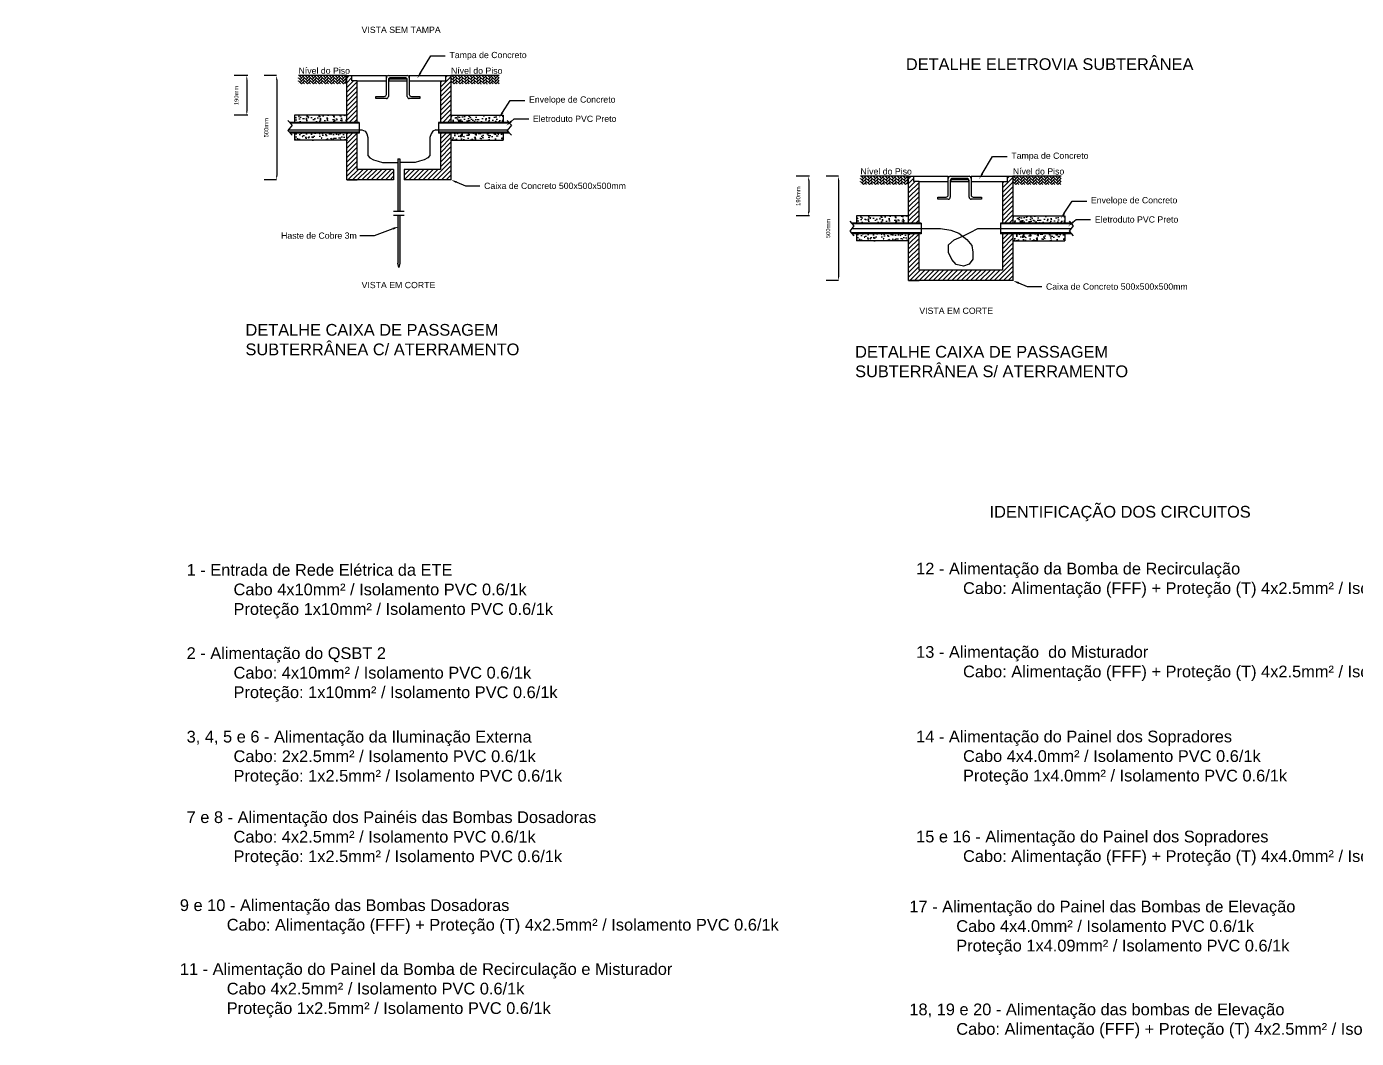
# Model space of a CAD drawing. Header units: millimetres. Extents: x -27423 to 48863, y 100 to 694.
# Drawn here: x 1152.2 to 1471.2, y 144.5 to 387.2 of the extents above; entities that cross this region are included whole.
import ezdxf
from ezdxf import colors
from ezdxf.entities.mleader import LeaderData, LeaderLine
from ezdxf.math import Vec2, Vec3

# ---------------------------------------------------------------- set-up
doc = ezdxf.new("R2010")
doc.units = ezdxf.units.MM
doc.layers.add('COTAS', color=5, linetype='Continuous', lineweight=5)
doc.styles.add('Notes', font='arial.ttf', dxfattribs={"height": 3})
doc.styles.get("Standard").update_dxf_attribs({"font": 'arial.ttf'})
doc.dimstyles.get("Standard").update_dxf_attribs({"dimtxt": 3, "dimasz": 3, "dimexe": 5, "dimexo": 2, "dimgap": 2, "dimtad": 0, "dimtih": 1, "dimtoh": 1, "dimdec": 4, "dimzin": 0, "dimdsep": 46, "dimtxsty": 'Standard', "dimcen": 2, "dimadec": 0, "dimazin": 0, "dimtfac": 1, "dimtdec": 4, "dimtofl": 0, "dimtmove": 0, "dimatfit": 3, "dimfxl": 1, "dimtolj": 1, "dimtzin": 0, "dimarcsym": 0})

# ---------------------------------------------------------------- blocks, each defined once
blk = doc.blocks.new('*D140')
at = {"color": 0, "lineweight": -2, "transparency": 16777216}
for p, q in [((1212.14, 375.45), (1209.15, 375.45)), ((1212.15, 374.45), (1212.15, 351.45)), ((1212.14, 350.45), (1209.15, 350.45))]:
    blk.add_line(p, q, dxfattribs=at)
at = {"color": 0, "transparency": 16777216}
for points in [[(1211.98, 374.45), (1212.31, 374.45), (1212.15, 375.45)], [(1211.98, 351.45), (1212.31, 351.45), (1212.15, 350.45)]]:
    blk.add_solid(points, dxfattribs=at)
at = {"layer": 'Defpoints', "color": 0, "transparency": 16777216}
for p in [(1213.64, 375.45), (1212.15, 350.45), (1213.64, 350.45)]:
    blk.add_point(p, dxfattribs=at)
at = {"color": 0, "transparency": 16777216, "insert": (1209.64, 362.95), "char_height": 1, "attachment_point": 5, "rotation": 90}
blk.add_mtext('\\A1;500mm', dxfattribs=at)
blk = doc.blocks.new('*D141')
at = {"color": 0, "lineweight": -2, "transparency": 16777216}
for p, q in [((1205.19, 375.45), (1201.98, 375.45)), ((1204.98, 374.45), (1204.98, 366.95)), ((1205.19, 365.95), (1201.98, 365.95))]:
    blk.add_line(p, q, dxfattribs=at)
at = {"color": 0, "transparency": 16777216}
for points in [[(1204.82, 374.45), (1205.15, 374.45), (1204.98, 375.45)], [(1204.82, 366.95), (1205.15, 366.95), (1204.98, 365.95)]]:
    blk.add_solid(points, dxfattribs=at)
at = {"layer": 'Defpoints', "color": 0, "transparency": 16777216}
for p in [(1206.69, 375.45), (1204.98, 365.95), (1206.69, 365.95)]:
    blk.add_point(p, dxfattribs=at)
at = {"color": 0, "transparency": 16777216, "insert": (1202.48, 370.7), "char_height": 1, "attachment_point": 5, "rotation": 90}
blk.add_mtext('\\A1;190mm', dxfattribs=at)
blk = doc.blocks.new('*D142')
at = {"color": 0, "lineweight": -2, "transparency": 16777216}
for p, q in [((1346.93, 351.29), (1343.93, 351.29)), ((1346.93, 350.29), (1346.93, 327.29)), ((1346.93, 326.29), (1343.93, 326.29))]:
    blk.add_line(p, q, dxfattribs=at)
at = {"color": 0, "transparency": 16777216}
for points in [[(1346.77, 350.29), (1347.1, 350.29), (1346.93, 351.29)], [(1346.77, 327.29), (1347.1, 327.29), (1346.93, 326.29)]]:
    blk.add_solid(points, dxfattribs=at)
at = {"layer": 'Defpoints', "color": 0, "transparency": 16777216}
for p in [(1348.43, 351.29), (1346.93, 326.29), (1348.43, 326.29)]:
    blk.add_point(p, dxfattribs=at)
at = {"color": 0, "transparency": 16777216, "insert": (1344.43, 338.79), "char_height": 1, "attachment_point": 5, "rotation": 90}
blk.add_mtext('\\A1;500mm', dxfattribs=at)
blk = doc.blocks.new('*D143')
at = {"color": 0, "lineweight": -2, "transparency": 16777216}
for p, q in [((1339.97, 351.29), (1336.77, 351.29)), ((1339.77, 350.29), (1339.77, 342.79)), ((1339.97, 341.79), (1336.77, 341.79))]:
    blk.add_line(p, q, dxfattribs=at)
at = {"color": 0, "transparency": 16777216}
for points in [[(1339.6, 350.29), (1339.93, 350.29), (1339.77, 351.29)], [(1339.6, 342.79), (1339.93, 342.79), (1339.77, 341.79)]]:
    blk.add_solid(points, dxfattribs=at)
at = {"layer": 'Defpoints', "color": 0, "transparency": 16777216}
for p in [(1341.47, 351.29), (1339.77, 341.79), (1341.47, 341.79)]:
    blk.add_point(p, dxfattribs=at)
at = {"color": 0, "transparency": 16777216, "insert": (1337.26, 346.54), "char_height": 1, "attachment_point": 5, "rotation": 90}
blk.add_mtext('\\A1;190mm', dxfattribs=at)

msp = doc.modelspace()

# ---------------------------------------------------------------- hatches: boundary and pattern name
h = msp.add_hatch()
h.set_pattern_fill('AR-HBONE', color=0, scale=0.005)
h.set_pattern_definition([(45, (904.5372, 77.82357), (7e-17, 0.7184205), [1.524, -0.508]), (135, (904.89643, 78.1828), (7e-17, 0.7184205), [1.524, -0.508])])
h.paths.add_polyline_path([(1228.96, 375.45), (1217.389, 375.45), (1217.389, 373.45), (1228.96, 373.45), (1228.96, 374.45)])
h = msp.add_hatch()
h.set_pattern_fill('ANSI31', color=0, scale=0.25)
h.set_pattern_definition([(45, (1119.2234, 193.28606), (-0.561266, 0.561266), [])])
h.paths.add_polyline_path([(1231.46, 374.2), (1230.21, 374.2), (1230.21, 375.45), (1228.96, 375.45), (1228.96, 364.22), (1231.46, 364.22)])
h.paths.add_polyline_path([(1228.96, 350.45), (1231.46, 350.45), (1240.19, 350.45), (1240.19, 352.95), (1231.46, 352.95), (1231.46, 361.68), (1228.96, 361.68)])
h.paths.add_polyline_path([(1253.96, 361.68), (1251.46, 361.68), (1251.46, 352.95), (1242.73, 352.95), (1242.73, 350.45), (1253.96, 350.45)])
h.paths.add_polyline_path([(1253.96, 375.45), (1252.71, 375.45), (1252.71, 374.2), (1251.46, 374.2), (1251.46, 364.22), (1253.96, 364.22)])
h = msp.add_hatch()
h.set_pattern_fill('AR-HBONE', color=0, scale=0.005)
h.set_pattern_definition([(45, (941.1086, 77.82357), (7e-17, 0.7184205), [1.524, -0.508]), (135, (941.4678, 78.1828), (7e-17, 0.7184205), [1.524, -0.508])])
h.paths.add_polyline_path([(1265.531, 375.45), (1253.96, 375.45), (1253.96, 373.45), (1265.531, 373.45), (1265.531, 374.45)])
h = msp.add_hatch(color=0)
h.dxf.hatch_style = 1
h.paths.add_polyline_path([(1215.211, 361.88), (1215.387, 361.68), (1231.96, 361.68), (1231.96, 361.88)])
h.paths.add_polyline_path([(1215.268, 364.22), (1215.444, 364.02), (1231.96, 364.02), (1231.96, 364.22)])
h = msp.add_hatch()
h.set_pattern_fill('AR-CONC', color=0, scale=0.0125)
h.set_pattern_definition([(50, (1119.2234, 193.286), (2.277308, -0.199239), [0.238125, -2.619375]), (355, (1119.2234, 193.286), (-0.440543, 2.38821), [0.1905, -2.095507]), (100.4514, (1119.4132, 193.2695), (1.836766, 2.188972), [0.202375, -2.226128]), (46.1842, (1119.2234, 193.921), (3.388488, -0.52553), [0.35719, -3.92906]), (96.6356, (1119.5058, 193.8773), (2.96755, 3.092827), [0.303563, -3.339195]), (351.1842, (1119.2234, 193.921), (2.96755, 3.092827), [0.28575, -3.143247]), (21, (1119.5409, 193.7623), (1.89518, -1.278315), [0.238125, -2.619375]), (326, (1119.541, 193.7623), (0.772525, 2.30235), [0.1905, -2.0955]), (71.4514, (1119.6988, 193.6558), (2.667705, 1.024035), [0.202375, -2.226124]), (37.5, (1119.2234, 193.28606), (0.0386075, 1.056938), [0, -2.0701, 0, -2.12725, 0, -2.1034375]), (7.5, (1119.2234, 193.286), (0.835246, 1.252257), [0, -1.21285, 0, -2.022475, 0, -0.8016875]), (327.5, (1118.5154, 193.28606), (1.6948824, -0.0716093), [0, -0.79375, 0, -2.4765, 0, -3.286125]), (317.5, (1118.1979, 193.286), (1.851615, 0.317831), [0, -1.031875, 0, -1.64465, 0, -2.333625])])
h.paths.add_polyline_path([(1228.96, 364.22), (1228.96, 365.95), (1216.46, 365.95), (1216.46, 364.22)])
h.paths.add_polyline_path([(1228.96, 359.95), (1228.96, 361.68), (1216.46, 361.68), (1216.46, 359.95)])
h.paths.add_polyline_path([(1253.96, 365.95), (1253.96, 364.22), (1266.46, 364.22), (1266.46, 365.95)])
h.paths.add_polyline_path([(1253.96, 361.68), (1253.96, 359.95), (1266.46, 359.95), (1266.46, 361.68)])
h = msp.add_hatch(color=0)
h.dxf.hatch_style = 1
h.paths.add_polyline_path([(1250.96, 364.22), (1250.96, 364.02), (1267.905, 364.02), (1268.002, 364.105), (1267.901, 364.22)])
h.paths.add_polyline_path([(1268.019, 361.68), (1267.843, 361.88), (1250.96, 361.88), (1250.96, 361.68)])
h = msp.add_hatch(color=0)
h.dxf.hatch_style = 1
h.paths.add_polyline_path([(1241.71, 355.45), (1241.21, 355.45), (1241.21, 342.95), (1241.71, 342.95)])
h.paths.add_polyline_path([(1241.21, 330.45), (1241.46, 329.45), (1241.71, 330.45), (1241.71, 341.95), (1241.21, 341.95)])
h = msp.add_hatch()
h.set_pattern_fill('AR-HBONE', color=0, scale=0.005)
h.set_pattern_definition([(45, (1039.3212, 53.66615), (7e-17, 0.7184205), [1.524, -0.508]), (135, (1039.6804, 54.02536), (7e-17, 0.7184205), [1.524, -0.508])])
h.paths.add_polyline_path([(1363.744, 351.293), (1352.173, 351.293), (1352.173, 349.293), (1363.744, 349.293), (1363.744, 350.293)])
h = msp.add_hatch()
h.set_pattern_fill('ANSI31', color=0, scale=0.25)
h.set_pattern_definition([(45, (1254.0074, 169.1286), (-0.561266, 0.561266), [])])
h.paths.add_polyline_path([(1366.244, 350.043), (1364.994, 350.043), (1364.994, 351.293), (1363.744, 351.293), (1363.744, 340.063), (1366.244, 340.063)])
h.paths.add_polyline_path([(1363.744, 326.293), (1366.244, 326.293), (1377.514, 326.293), (1377.514, 328.793), (1366.244, 328.793), (1366.244, 337.523), (1363.744, 337.523)])
h.paths.add_polyline_path([(1388.744, 337.523), (1386.244, 337.523), (1386.244, 328.793), (1377.514, 328.793), (1377.514, 326.293), (1388.744, 326.293)])
h.paths.add_polyline_path([(1388.744, 351.293), (1387.494, 351.293), (1387.494, 350.043), (1386.244, 350.043), (1386.244, 340.063), (1388.744, 340.063)])
h = msp.add_hatch()
h.set_pattern_fill('AR-HBONE', color=0, scale=0.005)
h.set_pattern_definition([(45, (1075.89257, 53.66615), (7e-17, 0.7184205), [1.524, -0.508]), (135, (1076.2518, 54.02536), (7e-17, 0.7184205), [1.524, -0.508])])
h.paths.add_polyline_path([(1400.315, 351.293), (1388.744, 351.293), (1388.744, 349.293), (1400.315, 349.293), (1400.315, 350.293)])
h = msp.add_hatch()
h.set_pattern_fill('AR-CONC', color=0, scale=0.0125)
h.set_pattern_definition([(50, (1254.0074, 169.1286), (2.277308, -0.199239), [0.238125, -2.619375]), (355, (1254.0074, 169.1286), (-0.440543, 2.38821), [0.1905, -2.095507]), (100.4514, (1254.1971, 169.112), (1.836766, 2.188972), [0.202375, -2.226128]), (46.1842, (1254.0074, 169.7636), (3.388488, -0.52553), [0.35719, -3.92906]), (96.6356, (1254.2897, 169.72), (2.96755, 3.092827), [0.303563, -3.339195]), (351.1842, (1254.0074, 169.7636), (2.96755, 3.092827), [0.28575, -3.143247]), (21, (1254.3249, 169.6049), (1.89518, -1.278315), [0.238125, -2.619375]), (326, (1254.3249, 169.605), (0.772525, 2.30235), [0.1905, -2.0955]), (71.4514, (1254.4828, 169.4984), (2.667705, 1.024035), [0.202375, -2.226124]), (37.5, (1254.0074, 169.1286), (0.0386075, 1.056938), [0, -2.0701, 0, -2.12725, 0, -2.1034375]), (7.5, (1254.0074, 169.1286), (0.835246, 1.252257), [0, -1.21285, 0, -2.022475, 0, -0.8016875]), (327.5, (1253.2993, 169.1286), (1.6948824, -0.0716093), [0, -0.79375, 0, -2.4765, 0, -3.286125]), (317.5, (1252.9818, 169.1286), (1.851615, 0.317831), [0, -1.031875, 0, -1.64465, 0, -2.333625])])
h.paths.add_polyline_path([(1363.744, 340.063), (1363.744, 341.793), (1351.244, 341.793), (1351.244, 340.063)])
h.paths.add_polyline_path([(1363.744, 335.793), (1363.744, 337.523), (1351.244, 337.523), (1351.244, 335.793)])
h.paths.add_polyline_path([(1388.744, 341.793), (1388.744, 340.063), (1401.244, 340.063), (1401.244, 341.793)])
h.paths.add_polyline_path([(1388.744, 337.523), (1388.744, 335.793), (1401.244, 335.793), (1401.244, 337.523)])
h = msp.add_hatch(color=0)
h.dxf.hatch_style = 1
h.paths.add_polyline_path([(1349.995, 337.723), (1350.171, 337.523), (1366.744, 337.523), (1366.744, 337.723)])
h.paths.add_polyline_path([(1350.052, 340.063), (1350.228, 339.863), (1366.744, 339.863), (1366.744, 340.063)])
h = msp.add_hatch(color=0)
h.dxf.hatch_style = 1
h.paths.add_polyline_path([(1385.744, 340.063), (1385.744, 339.863), (1402.689, 339.863), (1402.786, 339.948), (1402.684, 340.063)])
h.paths.add_polyline_path([(1402.803, 337.523), (1402.627, 337.723), (1385.744, 337.723), (1385.744, 337.523)])

# ---------------------------------------------------------------- linework, layer by layer
at = {"color": 0}
for p, q in [((1228.96, 375.45), (1217.389, 375.45)), ((1228.96, 375.45), (1238.46, 375.45)), ((1228.96, 364.22), (1228.96, 375.45)), ((1230.21, 374.2), (1230.21, 375.45)), ((1231.46, 374.2), (1230.21, 374.2)), ((1231.46, 374.2), (1238.46, 374.2)), ((1231.46, 364.22), (1231.46, 374.2)), ((1238.46, 374.2), (1238.46, 375.45)), ((1238.46, 370.95), (1238.46, 374.95)), ((1238.96, 375.45), (1243.46, 375.45)), ((1238.96, 374.45), (1238.96, 370.45)), ((1239.06, 374.7), (1243.36, 374.7)), ((1239.06, 374.7), (1239.06, 374.2)), ((1239.06, 374.2), (1243.36, 374.2)), ((1242.96, 374.95), (1239.46, 374.95)), ((1243.36, 374.7), (1243.36, 374.2)), ((1243.46, 370.45), (1243.46, 374.45)), ((1243.96, 375.45), (1253.96, 375.45)), ((1243.96, 375.45), (1243.96, 374.2)), ((1243.96, 374.95), (1243.96, 370.95)), ((1243.96, 374.2), (1251.46, 374.2)), ((1251.46, 374.2), (1251.46, 364.22)), ((1251.46, 374.2), (1252.71, 374.2)), ((1252.71, 374.2), (1252.71, 375.45)), ((1253.96, 375.45), (1253.96, 364.22)), ((1265.531, 375.45), (1253.96, 375.45)), ((1235.96, 369.95), (1235.96, 370.45)), ((1235.96, 370.45), (1237.96, 370.45)), ((1244.46, 370.45), (1246.46, 370.45)), ((1246.46, 370.45), (1246.46, 369.95)), ((1238.46, 369.95), (1235.96, 369.95)), ((1246.46, 369.95), (1243.96, 369.95)), ((1214.828, 364.72), (1215.828, 363.585)), ((1231.96, 364.22), (1215.268, 364.22)), ((1231.96, 364.02), (1215.444, 364.02)), ((1228.96, 365.95), (1216.46, 365.95)), ((1216.46, 365.95), (1216.46, 364.22)), ((1231.96, 364.22), (1231.96, 364.02)), ((1231.96, 364.02), (1231.96, 361.88)), ((1267.901, 364.22), (1250.96, 364.22)), ((1250.96, 364.22), (1250.96, 364.02)), ((1268.077, 364.02), (1250.96, 364.02)), ((1250.96, 364.02), (1250.96, 361.88)), ((1253.96, 365.95), (1266.46, 365.95)), ((1266.46, 365.95), (1266.46, 364.22)), ((1267.46, 364.72), (1268.46, 363.585)), ((1215.828, 363.585), (1214.828, 362.315)), ((1214.828, 362.315), (1215.828, 361.18)), ((1214.934, 362.45), (1232.568, 362.45)), ((1231.96, 361.88), (1215.211, 361.88)), ((1231.96, 361.68), (1215.387, 361.68)), ((1216.46, 361.68), (1216.46, 359.95)), ((1228.96, 350.45), (1228.96, 361.68)), ((1231.46, 352.95), (1231.46, 361.68)), ((1231.96, 361.88), (1231.96, 361.68)), ((1250.352, 362.45), (1267.566, 362.45)), ((1267.843, 361.88), (1250.96, 361.88)), ((1250.96, 361.88), (1250.96, 361.68)), ((1268.019, 361.68), (1250.96, 361.68)), ((1251.46, 361.68), (1251.46, 352.95)), ((1253.96, 361.68), (1253.96, 350.45)), ((1266.46, 361.68), (1266.46, 359.95)), ((1268.46, 363.585), (1267.46, 362.315)), ((1267.46, 362.315), (1268.46, 361.18)), ((1228.96, 359.95), (1216.46, 359.95)), ((1253.96, 359.95), (1266.46, 359.95)), ((1241.21, 355.45), (1241.71, 355.45)), ((1241.21, 355.45), (1241.21, 342.95)), ((1241.71, 355.45), (1241.71, 342.95)), ((1240.19, 352.95), (1231.46, 352.95)), ((1240.19, 352.95), (1240.19, 350.45)), ((1251.46, 352.95), (1242.73, 352.95)), ((1242.73, 352.95), (1242.73, 350.45)), ((1363.744, 351.293), (1352.173, 351.293)), ((1363.744, 351.293), (1373.244, 351.293)), ((1363.744, 340.063), (1363.744, 351.293)), ((1364.994, 350.043), (1364.994, 351.293)), ((1373.244, 350.043), (1373.244, 351.293)), ((1373.744, 351.293), (1378.244, 351.293)), ((1378.744, 351.293), (1388.744, 351.293)), ((1378.744, 351.293), (1378.744, 350.043)), ((1387.494, 350.043), (1387.494, 351.293)), ((1388.744, 351.293), (1388.744, 340.063)), ((1400.315, 351.293), (1388.744, 351.293)), ((1228.96, 350.45), (1231.46, 350.45)), ((1240.19, 350.45), (1228.96, 350.45)), ((1253.96, 350.45), (1242.73, 350.45)), ((1366.244, 350.043), (1364.994, 350.043)), ((1366.244, 340.063), (1366.244, 350.043)), ((1366.244, 350.043), (1373.244, 350.043)), ((1373.244, 346.793), (1373.244, 350.793)), ((1373.744, 350.293), (1373.744, 346.293)), ((1373.844, 350.543), (1378.144, 350.543)), ((1373.844, 350.543), (1373.844, 350.043)), ((1373.844, 350.043), (1378.144, 350.043)), ((1377.744, 350.793), (1374.244, 350.793)), ((1378.144, 350.543), (1378.144, 350.043)), ((1378.244, 346.293), (1378.244, 350.293)), ((1378.744, 350.793), (1378.744, 346.793)), ((1378.744, 350.043), (1386.244, 350.043)), ((1386.244, 350.043), (1386.244, 340.063)), ((1386.244, 350.043), (1387.494, 350.043)), ((1370.744, 345.793), (1370.744, 346.293)), ((1370.744, 346.293), (1372.744, 346.293)), ((1373.244, 345.793), (1370.744, 345.793)), ((1381.244, 345.793), (1378.744, 345.793)), ((1379.244, 346.293), (1381.244, 346.293)), ((1381.244, 346.293), (1381.244, 345.793)), ((1240.21, 342.95), (1242.71, 342.95)), ((1240.21, 341.95), (1242.71, 341.95)), ((1241.21, 341.95), (1241.21, 330.45)), ((1241.71, 341.95), (1241.71, 330.45)), ((1363.744, 341.793), (1351.244, 341.793)), ((1351.244, 341.793), (1351.244, 340.063)), ((1388.744, 341.793), (1401.244, 341.793)), ((1401.244, 341.793), (1401.244, 340.063)), ((1349.612, 340.563), (1350.612, 339.428)), ((1350.612, 339.428), (1349.612, 338.158)), ((1349.612, 338.158), (1350.612, 337.023)), ((1366.744, 340.063), (1350.052, 340.063)), ((1350.112, 338.793), (1371.428, 338.793)), ((1366.744, 339.863), (1350.228, 339.863)), ((1366.744, 340.063), (1366.744, 339.863)), ((1366.744, 339.863), (1366.744, 337.723)), ((1380.324, 338.793), (1402.744, 338.793)), ((1402.684, 340.063), (1385.744, 340.063)), ((1385.744, 340.063), (1385.744, 339.863)), ((1402.861, 339.863), (1385.744, 339.863)), ((1385.744, 339.863), (1385.744, 337.723)), ((1402.244, 340.563), (1403.244, 339.428)), ((1403.244, 339.428), (1402.244, 338.158)), ((1402.244, 338.158), (1403.244, 337.023)), ((1366.744, 337.723), (1349.995, 337.723)), ((1366.744, 337.523), (1350.171, 337.523)), ((1351.244, 337.523), (1351.244, 335.793)), ((1363.744, 335.793), (1351.244, 335.793)), ((1363.744, 326.293), (1363.744, 337.523)), ((1366.244, 328.793), (1366.244, 337.523)), ((1366.744, 337.723), (1366.744, 337.523)), ((1402.627, 337.723), (1385.744, 337.723)), ((1385.744, 337.723), (1385.744, 337.523)), ((1402.803, 337.523), (1385.744, 337.523)), ((1386.244, 337.523), (1386.244, 328.793)), ((1388.744, 337.523), (1388.744, 326.293)), ((1388.744, 335.793), (1401.244, 335.793)), ((1401.244, 337.523), (1401.244, 335.793)), ((1241.46, 329.45), (1241.21, 330.45)), ((1241.71, 330.45), (1241.46, 329.45)), ((1377.514, 328.793), (1366.244, 328.793)), ((1386.244, 328.793), (1377.514, 328.793)), ((1377.514, 326.293), (1363.744, 326.293)), ((1363.744, 326.293), (1366.244, 326.293)), ((1388.744, 326.293), (1377.514, 326.293))]:
    msp.add_line(p, q, dxfattribs=at)
for points in [[(1232.568, 362.45), (1233.335, 362.132), (1233.74, 361.495), (1234.049, 360.57), (1234.049, 358.983), (1234.049, 358.058), (1234.049, 357.209), (1234.049, 356.302), (1234.532, 355.743), (1235.381, 355.261), (1236.52, 354.933), (1237.528, 354.643), (1238.508, 354.643), (1239.511, 354.643), (1241.21, 354.643)], [(1250.352, 362.45), (1249.585, 362.132), (1249.18, 361.495), (1248.871, 360.57), (1248.871, 358.983), (1248.871, 358.058), (1248.871, 357.209), (1248.871, 356.302), (1248.388, 355.743), (1247.539, 355.261), (1246.4, 354.933), (1245.392, 354.643), (1244.412, 354.643), (1243.409, 354.643), (1241.71, 354.643)], [(1371.428, 338.793), (1373.858, 338.385), (1375.764, 337.66), (1377.735, 336.173), (1378.873, 334.657), (1379.149, 333.107), (1379.149, 331.411), (1378.256, 330.206), (1376.912, 329.724), (1375.154, 330.137), (1374.085, 331.308), (1373.327, 332.996), (1373.327, 334.855), (1374.706, 336.061), (1376.75, 336.916), (1378.532, 337.852), (1380.324, 338.793)]]:
    msp.add_lwpolyline(points, dxfattribs=at)
for centre, start, end in [((1238.96, 374.95), 90, 180), ((1239.46, 374.45), 90, 180), ((1242.96, 374.45), 0, 90), ((1243.46, 374.95), 0, 90), ((1237.96, 370.95), 270, 0), ((1238.46, 370.45), 270, 0), ((1243.96, 370.45), 180, 270), ((1244.46, 370.95), 180, 270), ((1373.744, 350.793), 90, 180), ((1378.244, 350.793), 0, 90), ((1374.244, 350.293), 90, 180), ((1377.744, 350.293), 0, 90), ((1372.744, 346.793), 270, 0), ((1373.244, 346.293), 270, 0), ((1378.744, 346.293), 180, 270), ((1379.244, 346.793), 180, 270)]:
    msp.add_arc(centre, 0.5, start, end, dxfattribs=at)

# ---------------------------------------------------------------- texts
at = {"layer": 'COTAS', "color": 0, "ltscale": 3, "char_height": 1.5, "attachment_point": 1}
for s, insert in [('VISTA SEM TAMPA', (1232.511, 387.187)), ('Nível do Piso', (1217.389, 377.387)), ('Nível do Piso', (1253.96, 377.387)), ('Nível do Piso', (1352.173, 353.23)), ('Nível do Piso', (1388.744, 353.23)), ('VISTA EM CORTE', (1232.511, 325.965)), ('VISTA EM CORTE', (1366.313, 319.795))]:
    msp.add_mtext_dynamic_manual_height_columns(s, width=1385.51337, gutter_width=0.75, heights=[0], dxfattribs=dict(at, insert=insert))
at = {"layer": 'COTAS', "char_height": 2.8125, "attachment_point": 1}
for s, insert in [('DETALHE ELETROVIA SUBTERÂNEA', (1363.075, 379.608)), ('DETALHE CAIXA DE PASSAGEM\\PSUBTERRÂNEA C/ ATERRAMENTO', (1204.662, 315.872)), ('DETALHE CAIXA DE PASSAGEM\\PSUBTERRÂNEA S/ ATERRAMENTO', (1350.909, 310.607))]:
    msp.add_mtext_dynamic_manual_height_columns(s, width=4099.92409, gutter_width=0.75, heights=[0], dxfattribs=dict(at, insert=insert))
at = {"layer": 'COTAS', "color": 0, "char_height": 2.8125, "attachment_point": 1}
for s, insert in [('IDENTIFICAÇÃO DOS CIRCUITOS', (1383.162, 272.23)), ('\\A1;1 - Entrada de Rede Elétrica da ETE\\P^ICabo 4x10mm² / Isolamento PVC 0.6/1k\\P^IProteção 1x10mm² / Isolamento PVC 0.6/1k', (1190.547, 258.283)), ('12 - Alimentação da Bomba de Recirculação\\P^ICabo: Alimentação (FFF) + Proteção (T) 4x2.5mm² / Isolação PVC 0.6/1k', (1365.547, 258.601)), ('2 - Alimentação do QSBT 2\\P^ICabo: 4x10mm² / Isolamento PVC 0.6/1k\\P^IProteção: 1x10mm² / Isolamento PVC 0.6/1k', (1190.547, 238.317)), ('13 - Alimentação  do Misturador\\P^ICabo: Alimentação (FFF) + Proteção (T) 4x2.5mm² / Isolação PVC 0.6/1k', (1365.547, 238.601)), ('3, 4, 5 e 6 - Alimentação da Iluminação Externa\\P^ICabo: 2x2.5mm² / Isolamento PVC 0.6/1k\\P^IProteção: 1x2.5mm² / Isolamento PVC 0.6/1k', (1190.547, 218.279)), ('14 - Alimentação do Painel dos Sopradores\\P^ICabo 4x4.0mm² / Isolamento PVC 0.6/1k\\P^IProteção 1x4.0mm² / Isolamento PVC 0.6/1k', (1365.547, 218.315)), ('7 e 8 - Alimentação dos Painéis das Bombas Dosadoras\\P^ICabo: 4x2.5mm² / Isolamento PVC 0.6/1k\\P^IProteção: 1x2.5mm² / Isolamento PVC 0.6/1k', (1190.547, 198.967)), ('15 e 16 - Alimentação do Painel dos Sopradores\\P^ICabo: Alimentação (FFF) + Proteção (T) 4x4.0mm² / Isolamento PVC 0.6/1k', (1365.547, 194.322)), ('9 e 10 - Alimentação das Bombas Dosadoras\\P^ICabo: Alimentação (FFF) + Proteção (T) 4x2.5mm² / Isolamento PVC 0.6/1k', (1188.924, 177.856)), ('17 - Alimentação do Painel das Bombas de Elevação\\P^ICabo 4x4.0mm² / Isolamento PVC 0.6/1k\\P^IProteção 1x4.09mm² / Isolamento PVC 0.6/1k', (1363.924, 177.534)), ('11 - Alimentação do Painel da Bomba de Recirculação e Misturador\\P^ICabo 4x2.5mm² / Isolamento PVC 0.6/1k\\P^IProteção 1x2.5mm² / Isolamento PVC 0.6/1k', (1188.924, 162.534)), ('18, 19 e 20 - Alimentação das bombas de Elevação\\P^ICabo: Alimentação (FFF) + Proteção (T) 4x2.5mm² / Isolamento PVC 0.6/1k', (1363.924, 152.856))]:
    msp.add_mtext_dynamic_manual_height_columns(s, width=4099.92409, gutter_width=0.75, heights=[0], dxfattribs=dict(at, insert=insert))

# ---------------------------------------------------------------- dimensions: what is measured, and where the dimension line sits
at = {"color": 0}
for base, p1, p2, text, picture, middle in [((1204.982, 365.95), (1206.69, 375.45), (1206.69, 365.95), '190mm', '*D141', (1202.475, 370.7)), ((1212.148, 350.45), (1213.643, 375.45), (1213.643, 350.45), '500mm', '*D140', (1209.641, 362.95)), ((1339.766, 341.793), (1341.474, 351.293), (1341.474, 341.793), '190mm', '*D143', (1337.259, 346.543)), ((1346.932, 326.293), (1348.427, 351.293), (1348.427, 326.293), '500mm', '*D142', (1344.425, 338.793))]:
    dim = msp.add_linear_dim(base=base, p1=p1, p2=p2, angle=90, text=text, dimstyle='Standard', override={"dimtxt": 1, "dimasz": 1, "dimexe": 3, "dimexo": 1.5, "dimtad": 1, "dimtih": 0, "dimtoh": 0, "dimdec": 2, "dimzin": 3, "dimcen": 3, "dimadec": 2, "dimazin": 2, "dimtdec": 2, "dimfrac": 1}, dxfattribs=at)
    dim.commit()
    dim.dimension.update_dxf_attribs({"geometry": picture, "text_midpoint": middle})

# ---------------------------------------------------------------- leaders
ml = msp.add_multileader_mtext('Standard', dxfattribs=at)
ml.set_content('Tampa de Concreto', style='Notes')
ml.set_leader_properties()
ml.build(insert=Vec2(0, 0))
ml.multileader.update_dxf_attribs({"dogleg_length": 7, "arrow_head_size": 1.5})
ctx = ml.context
ctx.base_point, ctx.char_height, ctx.arrow_head_size, ctx.landing_gap_size, ctx.plane_origin = Vec3(1252.597, 380.189), 1.5, 1.5, 1, Vec3(1245.866, 374.797)
notes = []
notes.append((ctx, [(0, (1, 1, 0), (1249.097, 380.189), (1, 0), 3.5, [(0, [(1245.866, 374.797)], 0, [])])]))
ctx.mtext.insert, ctx.mtext.flow_direction = Vec3(1253.597, 381.147), 5
ml = msp.add_multileader_mtext('Standard', dxfattribs=at)
ml.set_content('Envelope de Concreto', style='Notes')
ml.set_leader_properties()
ml.build(insert=Vec2(0, 0))
ml.multileader.update_dxf_attribs({"dogleg_length": 7, "arrow_head_size": 1.5})
ctx = ml.context
ctx.base_point, ctx.char_height, ctx.arrow_head_size, ctx.landing_gap_size, ctx.plane_origin = Vec3(1271.687, 369.507), 1.5, 1.5, 1, Vec3(1265.477, 365.328)
notes.append((ctx, [(0, (1, 1, 0), (1268.187, 369.507), (1, 0), 3.5, [(0, [(1265.477, 365.328)], 0, [])])]))
ctx.mtext.insert, ctx.mtext.flow_direction = Vec3(1272.687, 370.466), 5
ml = msp.add_multileader_mtext('Standard', dxfattribs=at)
ml.set_content('Eletroduto PVC Preto', style='Notes')
ml.set_leader_properties()
ml.build(insert=Vec2(0, 0))
ml.multileader.update_dxf_attribs({"dogleg_length": 7, "arrow_head_size": 1.5})
ctx = ml.context
ctx.base_point, ctx.char_height, ctx.arrow_head_size, ctx.landing_gap_size, ctx.plane_origin = Vec3(1272.621, 365.082), 1.5, 1.5, 1, Vec3(1267.258, 363.455)
notes.append((ctx, [(0, (1, 1, 0), (1269.121, 365.082), (1, 0), 3.5, [(0, [(1267.258, 363.455)], 0, [])])]))
ctx.mtext.insert, ctx.mtext.flow_direction = Vec3(1273.621, 365.844), 5
ml = msp.add_multileader_mtext('Standard', dxfattribs=at)
ml.set_content('Tampa de Concreto', style='Notes')
ml.set_leader_properties()
ml.build(insert=Vec2(0, 0))
ml.multileader.update_dxf_attribs({"dogleg_length": 7, "arrow_head_size": 1.5})
ctx = ml.context
ctx.base_point, ctx.char_height, ctx.arrow_head_size, ctx.landing_gap_size, ctx.plane_origin = Vec3(1387.381, 356.031), 1.5, 1.5, 1, Vec3(1380.65, 350.64)
notes.append((ctx, [(0, (1, 1, 0), (1383.881, 356.031), (1, 0), 3.5, [(0, [(1380.65, 350.64)], 0, [])])]))
ctx.mtext.insert, ctx.mtext.flow_direction = Vec3(1388.381, 356.99), 5
ml = msp.add_multileader_mtext('Standard', dxfattribs=at)
ml.set_content('Caixa de Concreto 500x500x500mm', style='Notes')
ml.set_leader_properties()
ml.build(insert=Vec2(0, 0))
ml.multileader.update_dxf_attribs({"dogleg_length": 7, "arrow_head_size": 1.5})
ctx = ml.context
ctx.base_point, ctx.char_height, ctx.arrow_head_size, ctx.landing_gap_size, ctx.plane_origin = Vec3(1260.905, 348.991), 1.5, 1.5, 1, Vec3(1253.96, 350.45)
notes.append((ctx, [(0, (1, 1, 0), (1257.405, 348.991), (1, 0), 3.5, [(0, [(1253.96, 350.45)], 0, [])])]))
ctx.mtext.insert, ctx.mtext.flow_direction = Vec3(1261.905, 349.754), 5
ml = msp.add_multileader_mtext('Standard', dxfattribs=at)
ml.set_content('Envelope de Concreto', style='Notes')
ml.set_leader_properties()
ml.build(insert=Vec2(0, 0))
ml.multileader.update_dxf_attribs({"dogleg_length": 7, "arrow_head_size": 1.5})
ctx = ml.context
ctx.base_point, ctx.char_height, ctx.arrow_head_size, ctx.landing_gap_size, ctx.plane_origin = Vec3(1406.47, 345.35), 1.5, 1.5, 1, Vec3(1400.261, 341.171)
notes.append((ctx, [(0, (1, 1, 0), (1402.97, 345.35), (1, 0), 3.5, [(0, [(1400.261, 341.171)], 0, [])])]))
ctx.mtext.insert, ctx.mtext.flow_direction = Vec3(1407.47, 346.308), 5
ml = msp.add_multileader_mtext('Standard', dxfattribs=at)
ml.set_content('Eletroduto PVC Preto', style='Notes')
ml.set_leader_properties()
ml.build(insert=Vec2(0, 0))
ml.multileader.update_dxf_attribs({"dogleg_length": 7, "arrow_head_size": 1.5})
ctx = ml.context
ctx.base_point, ctx.char_height, ctx.arrow_head_size, ctx.landing_gap_size, ctx.plane_origin = Vec3(1407.405, 340.924), 1.5, 1.5, 1, Vec3(1402.041, 339.298)
notes.append((ctx, [(0, (1, 1, 0), (1403.905, 340.924), (1, 0), 3.5, [(0, [(1402.041, 339.298)], 0, [])])]))
ctx.mtext.insert, ctx.mtext.flow_direction = Vec3(1408.405, 341.687), 5
ml = msp.add_multileader_mtext('Standard', dxfattribs=at)
ml.set_content('Haste de Cobre 3m', style='Notes')
ml.set_leader_properties()
ml.build(insert=Vec2(0, 0))
ml.multileader.update_dxf_attribs({"dogleg_length": 7, "arrow_head_size": 1.5})
ctx = ml.context
ctx.base_point, ctx.char_height, ctx.arrow_head_size, ctx.landing_gap_size, ctx.plane_origin = Vec3(1212.246, 337.054), 1.5, 1.5, 1, Vec3(1241.447, 339.235)
notes.append((ctx, [(0, (1, 1, 0), (1235.57, 337.054), (-1, 0), 3.5, [(0, [(1241.447, 339.235)], 0, [])])]))
ctx.mtext.insert, ctx.mtext.flow_direction = Vec3(1213.203, 337.818), 5
ml = msp.add_multileader_mtext('Standard', dxfattribs=at)
ml.set_content('Caixa de Concreto 500x500x500mm', style='Notes')
ml.set_leader_properties()
ml.build(insert=Vec2(0, 0))
ml.multileader.update_dxf_attribs({"dogleg_length": 7, "arrow_head_size": 1.5})
ctx = ml.context
ctx.base_point, ctx.char_height, ctx.arrow_head_size, ctx.landing_gap_size, ctx.plane_origin = Vec3(1395.689, 324.833), 1.5, 1.5, 1, Vec3(1388.744, 326.293)
notes.append((ctx, [(0, (1, 1, 0), (1392.189, 324.833), (1, 0), 3.5, [(0, [(1388.744, 326.293)], 0, [])])]))
ctx.mtext.insert, ctx.mtext.flow_direction = Vec3(1396.689, 325.596), 5
for ctx, leaders in notes:
    for number, flags, end, landing, length, lines in leaders:
        leader = LeaderData()
        leader.index, (leader.has_last_leader_line, leader.has_dogleg_vector, leader.attachment_direction) = number, flags
        leader.last_leader_point, leader.dogleg_vector, leader.dogleg_length = Vec3(end), Vec3(landing), length
        for number, points, colour, breaks in lines:
            line = LeaderLine()
            line.index, line.vertices, line.color, line.breaks = number, Vec3.list(points), colors.encode_raw_color(colour), breaks
            leader.lines.append(line)
        ctx.leaders.append(leader)

doc.saveas('drawing.dxf')
